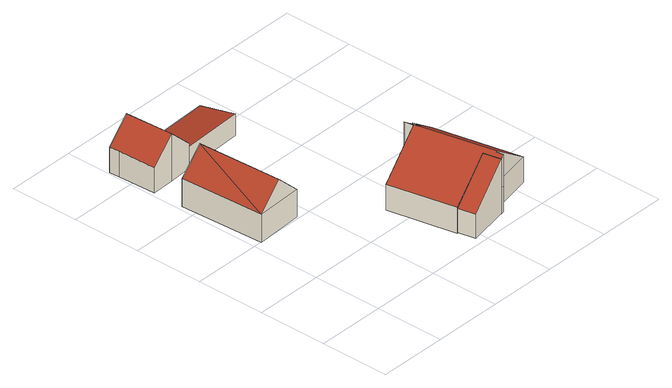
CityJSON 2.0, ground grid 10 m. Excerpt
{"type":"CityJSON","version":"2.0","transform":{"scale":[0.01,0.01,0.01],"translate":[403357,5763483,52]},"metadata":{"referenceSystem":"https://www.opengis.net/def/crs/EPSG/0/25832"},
"CityObjects":{
"building1":{"type":"Building","attributes":{"Gemeindeschluessel":"05515000","Geometrietyp2DReferenz":"3000","function":"31001_2700","roofType":"3100","measuredHeight":7.38},"geometry":[{"type":"Solid","lod":"2","boundaries":[[[[0,1,2,3]],[[4,5,1,0]],[[6,7,5,4]],[[3,2,7,6]],[[0,8,4]],[[6,9,3]],[[3,9,8]],[[8,0,3]],[[9,6,4]],[[4,8,9]],[[1,5,7,2]]]],"semantics":{"surfaces":[{"type":"WallSurface"},{"type":"RoofSurface"},{"type":"GroundSurface"}],"values":[[0,0,0,0,0,0,1,1,1,1,2]]}}]},
"building2":{"type":"Building","attributes":{"Gemeindeschluessel":"05515000","Geometrietyp2DReferenz":"3000","function":"31001_2700","roofType":"3100","measuredHeight":6.93},"geometry":[{"type":"Solid","lod":"2","boundaries":[[[[10,11,12,13]],[[14,15,11,10]],[[16,17,15,14]],[[18,19,17,16]],[[20,21,19,18]],[[22,23,21,20]],[[24,25,23,22]],[[26,27,25,24]],[[13,12,27,26]],[[20,18,16,14,22]],[[10,13,26,24,22,14]],[[11,15,17,19,21,23,25,27,12]]]],"semantics":{"surfaces":[{"type":"WallSurface"},{"type":"RoofSurface"},{"type":"GroundSurface"}],"values":[[0,0,0,0,0,0,0,0,0,1,1,2]]}}]},
"building3":{"type":"Building","attributes":{"Gemeindeschluessel":"05515000","Geometrietyp2DReferenz":"3000","function":"51009_1610","roofType":"2100","measuredHeight":8.02},"geometry":[{"type":"Solid","lod":"2","boundaries":[[[[28,29,30,31]],[[32,33,29,28]],[[34,35,33,32]],[[31,30,35,34]],[[32,28,31,34]],[[29,33,35,30]]]],"semantics":{"surfaces":[{"type":"WallSurface"},{"type":"RoofSurface"},{"type":"GroundSurface"}],"values":[[0,0,0,0,1,2]]}}]},
"building4":{"type":"Building","attributes":{"Gemeindeschluessel":"05515000","Geometrietyp2DReferenz":"3000","function":"31001_2700","roofType":"2100","measuredHeight":3.21},"geometry":[{"type":"Solid","lod":"2","boundaries":[[[[36,37,27,38]],[[39,40,37,36]],[[41,42,40,39]],[[43,11,42,41]],[[44,12,11,43]],[[38,27,12,44]],[[43,41,39,36,38,44]],[[37,40,42,11,12,27]]]],"semantics":{"surfaces":[{"type":"WallSurface"},{"type":"RoofSurface"},{"type":"GroundSurface"}],"values":[[0,0,0,0,0,0,1,2]]}}]},
"building5":{"type":"Building","attributes":{"Gemeindeschluessel":"05515000","Geometrietyp2DReferenz":"3000","function":"31001_1000","roofType":"5000","measuredHeight":8.5},"address":[{"country":"Germany","locality":"Münster","thoroughfareNumber":"144","thoroughfareName":"Heidegrund"}],"geometry":[{"type":"Solid","lod":"2","boundaries":[[[[45,46,47,48]],[[49,50,46,45]],[[51,52,50,49]],[[53,54,52,51]],[[55,56,54,53]],[[57,58,56,55]],[[59,60,58,57]],[[61,62,60,59]],[[63,64,62,61]],[[65,66,64,63]],[[48,47,66,65]],[[67,68,69,70,71,45,48,72,73]],[[55,74,75,70,69,57]],[[71,70,75,51,49]],[[75,74,53,51]],[[74,55,53]],[[73,72,65,63]],[[72,48,65]],[[71,49,45]],[[68,67,61,59]],[[69,68,59,57]],[[67,73,63,61]],[[46,50,52,54,56,58,60,62,64,66,47]]]],"semantics":{"surfaces":[{"type":"WallSurface"},{"type":"RoofSurface"},{"type":"GroundSurface"}],"values":[[0,0,0,0,0,0,0,0,0,0,0,1,1,0,0,0,0,0,0,0,0,0,2]]}}]},
"building6":{"type":"Building","attributes":{"Gemeindeschluessel":"05515000","Geometrietyp2DReferenz":"3000","function":"51009_1610","roofType":"2100","measuredHeight":8.58},"geometry":[{"type":"Solid","lod":"2","boundaries":[[[[76,54,77,78]],[[79,52,54,76]],[[80,50,52,79]],[[78,77,50,80]],[[79,76,78,80]],[[54,52,50,77]]]],"semantics":{"surfaces":[{"type":"WallSurface"},{"type":"RoofSurface"},{"type":"GroundSurface"}],"values":[[0,0,0,0,1,2]]}}]}
},
"vertices":[
[65,3221,438],[65,3221,30],[124,1997,30],[124,1997,438],[756,3254,438],[756,3254,30],[815,2030,438],[815,2030,30],[411,3237,768],[469,2014,768],
[733,3696,395],[733,3696,25],[695,4235,25],[695,4235,402],[399,3681,717],[399,3681,25],[64,3666,397],[64,3666,25],[40,4212,404],[40,4212,25],[33,4361,406],[33,4361,25],[358,4376,717],[358,4376,25],[703,4391,385],[703,4391,25],[693,4259,402],[693,4259,25],
[2346,381,930],[2346,381,129],[1740,256,129],[1740,256,487],[2399,129,930],[2399,129,129],[1792,3,487],[1792,3,129],
[1616,4299,222],[1616,4299,25],[693,4259,222],[1617,4267,229],[1617,4267,25],[1636,3743,344],[1636,3743,25],[733,3696,345],[695,4235,228],
[1537,1234,496],[1537,1234,121],[1740,256,121],[1740,256,496],[2185,1369,495],[2185,1369,121],[2383,1410,495],[2383,1410,121],[2359,1527,495],[2359,1527,121],[2825,1624,495],[2825,1624,121],[3084,374,495],[3084,374,121],[2431,238,495],[2431,238,121],[2451,140,495],[2451,140,121],[2399,129,495],[2399,129,121],[2346,381,495],[2346,381,121],[2451,140,963],[2431,238,963],[2442,241,971],[2207,1374,971],[2185,1369,955],[2346,381,926],[2399,129,926],[2359,1527,840],[2383,1410,840],
[2359,1527,826],[2161,1486,121],[2161,1486,979],[2383,1410,826],[2185,1369,979]
]}
